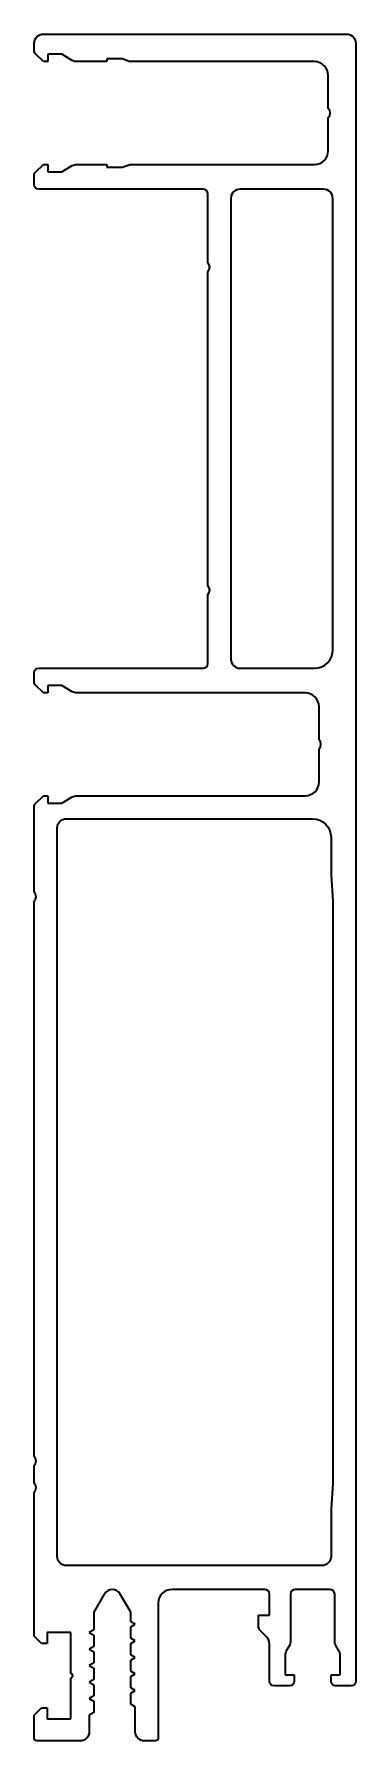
# Model space of a CAD drawing. Header units: millimetres. Extents: x 1 to 36, y 0 to 186.
import ezdxf

# ---------------------------------------------------------------- set-up
doc = ezdxf.new("R2010")
doc.units = ezdxf.units.MM
doc.layers.add('S03_AL_Kontur', color=7, linetype='Continuous', lineweight=35, true_color=0xffffff)

msp = doc.modelspace()

# ---------------------------------------------------------------- linework, layer by layer
at = {"layer": 'S03_AL_Kontur'}
for p, q in [((2.25, 186), (35.25, 186)), ((1.25, 184.21), (1.25, 185)), ((36.25, 185), (36.25, 6.5)), ((2.25, 183), (1.4, 183.85)), ((2.75, 183), (2.25, 183)), ((2.75, 183.8), (2.75, 183)), ((4.25, 183.8), (2.75, 183.8)), ((5.4, 183.13), (4.25, 183.8)), ((9.15, 183), (5.9, 183)), ((9.15, 183.3), (9.15, 183)), ((10.76, 183.3), (9.15, 183.3)), ((11.59, 183.03), (10.93, 183.27)), ((31.75, 183), (11.76, 183)), ((33.25, 177.9), (33.25, 181.5)), ((33.25, 173.3), (33.25, 176.9)), ((1.4, 170.95), (2.25, 171.8)), ((2.25, 171.8), (2.75, 171.8)), ((2.75, 171.8), (2.75, 171)), ((4.25, 171), (5.4, 171.67)), ((5.9, 171.8), (9.15, 171.8)), ((9.15, 171.8), (9.15, 171.5)), ((9.15, 171.5), (10.76, 171.5)), ((10.93, 171.53), (11.59, 171.77)), ((11.76, 171.8), (31.75, 171.8)), ((1.25, 169.6), (1.25, 170.59)), ((2.75, 171), (4.25, 171)), ((19.65, 169.1), (1.75, 169.1)), ((20.15, 161.1), (20.15, 168.6)), ((22.65, 168.1), (22.65, 117.9)), ((32.75, 169.1), (23.65, 169.1)), ((33.75, 118.9), (33.75, 168.1)), ((20.15, 125.9), (20.15, 160.1)), ((20.15, 117.4), (20.15, 124.9)), ((1.25, 115.41), (1.25, 116.4)), ((1.75, 116.9), (19.65, 116.9)), ((23.65, 116.9), (31.75, 116.9)), ((2.25, 114.2), (1.4, 115.05)), ((2.75, 114.2), (2.25, 114.2)), ((2.75, 115), (2.75, 114.2)), ((4.25, 115), (2.75, 115)), ((5.4, 114.33), (4.25, 115)), ((30.75, 114.2), (5.9, 114.2)), ((32.25, 109.1), (32.25, 112.7)), ((32.25, 104.5), (32.25, 108.1)), ((1.4, 102.15), (2.25, 103)), ((2.25, 103), (2.75, 103)), ((2.75, 103), (2.75, 102.2)), ((4.25, 102.2), (5.4, 102.87)), ((5.9, 103), (30.75, 103)), ((1.25, 92.5), (1.25, 101.79)), ((2.75, 102.2), (4.25, 102.2)), ((4.75, 100.5), (31.55, 100.5)), ((3.75, 20.1), (3.75, 99.5)), ((33.55, 98.5), (33.55, 94.36)), ((33.55, 94.36), (33.75, 91.5)), ((1.25, 31), (1.25, 91.5)), ((33.75, 91.5), (33.75, 28.1)), ((1.25, 28.1), (1.25, 30)), ((33.75, 28.1), (33.55, 25.24)), ((1.25, 11.4), (1.25, 27.1)), ((33.55, 25.24), (33.55, 20.1)), ((32.55, 19.1), (4.75, 19.1)), ((8.88, 16), (7.75, 14.04)), ((11.75, 14.04), (10.62, 16)), ((14.75, 15), (14.75, 0.3)), ((26.35, 16.5), (16.25, 16.5)), ((26.85, 13.7), (26.85, 16)), ((29.15, 16), (29.15, 10.88)), ((33.45, 16.5), (29.65, 16.5)), ((33.95, 10.9), (33.95, 16)), ((7.75, 14.04), (7.75, 12.09)), ((11.75, 12.99), (11.75, 14.04)), ((25.65, 13.7), (26.85, 13.7)), ((25.65, 12.61), (25.65, 13.7)), ((2.05, 10.6), (1.25, 11.4)), ((2.65, 11.8), (2.65, 10.6)), ((5.25, 11.8), (2.65, 11.8)), ((5.25, 7.35), (5.25, 11.8)), ((7.75, 12.09), (7.25, 11.8)), ((7.25, 11.8), (7.75, 11.51)), ((7.75, 11.51), (7.75, 10.29)), ((12.25, 12.7), (11.75, 12.99)), ((11.75, 12.41), (12.25, 12.7)), ((11.75, 11.19), (11.75, 12.41)), ((12.25, 10.9), (11.75, 11.19)), ((26.56, 11.29), (25.94, 11.91)), ((2.65, 10.6), (2.05, 10.6)), ((7.75, 10.29), (7.25, 10)), ((7.25, 10), (7.75, 9.71)), ((7.75, 9.71), (7.75, 8.49)), ((11.75, 10.61), (12.25, 10.9)), ((11.75, 9.39), (11.75, 10.61)), ((12.25, 9.1), (11.75, 9.39)), ((26.85, 6.5), (26.85, 10.59)), ((28.55, 9.3), (28.55, 7.2)), ((29.02, 10.38), (28.68, 9.8)), ((34.42, 9.82), (34.08, 10.4)), ((34.55, 7.2), (34.55, 9.32)), ((7.75, 8.49), (7.25, 8.2)), ((7.25, 8.2), (7.75, 7.91)), ((7.75, 7.91), (7.75, 6.69)), ((11.75, 8.81), (12.25, 9.1)), ((11.75, 7.59), (11.75, 8.81)), ((12.25, 7.3), (11.75, 7.59)), ((5.25, 2.4), (5.25, 6.85)), ((7.75, 6.69), (7.25, 6.4)), ((7.25, 6.4), (7.75, 6.11)), ((7.75, 6.11), (7.75, 4.89)), ((11.75, 7.01), (12.25, 7.3)), ((11.75, 5.79), (11.75, 7.01)), ((12.25, 5.5), (11.75, 5.79)), ((29.05, 6), (27.35, 6)), ((28.55, 7.2), (29.55, 7.2)), ((29.55, 7.2), (29.55, 6.5)), ((33.55, 7.2), (34.55, 7.2)), ((33.55, 6.5), (33.55, 7.2)), ((35.75, 6), (34.05, 6)), ((7.75, 4.89), (7.25, 4.6)), ((7.25, 4.6), (7.75, 4.31)), ((7.75, 4.31), (7.75, 3.09)), ((11.75, 5.21), (12.25, 5.5)), ((11.75, 3.99), (11.75, 5.21)), ((12.25, 3.7), (11.75, 3.99)), ((1.25, 2.8), (2.05, 3.6)), ((1.25, 0.3), (1.25, 2.8)), ((2.05, 3.6), (2.65, 3.6)), ((2.65, 3.6), (2.65, 2.4)), ((2.65, 2.4), (5.25, 2.4)), ((7.75, 3.09), (7.25, 2.8)), ((7.25, 2.8), (7.25, 1)), ((12.25, 1), (12.25, 3.7)), ((6.25, 0), (1.55, 0)), ((14.45, 0), (13.25, 0))]:
    msp.add_line(p, q, dxfattribs=at)
at = {"layer": 'S03_AL_Kontur', "extrusion": (0, 0, -1)}
for centre, radius, start, end in [((-2.25, 185), 1, 0, 90), ((-35.25, 185), 1, 90, 180), ((-1.75, 184.21), 0.5, 315, 0), ((-5.9, 184), 1, 270, 300), ((-11.76, 183.5), 0.5, 270, 290), ((-5.9, 170.8), 1, 60, 90), ((-11.76, 171.3), 0.5, 70, 90), ((-1.75, 170.59), 0.5, 360, 45), ((-1.75, 169.6), 0.5, 270, 0), ((-1.75, 116.4), 0.5, 0, 90), ((-1.75, 115.41), 0.5, 315, 0), ((-5.9, 115.2), 1, 270, 300), ((-5.9, 102), 1, 60, 90), ((-1.75, 101.79), 0.5, 0, 45), ((-4.75, 99.5), 1, 0, 90), ((-31.55, 98.5), 2, 90, 180), ((-4.75, 20.1), 1, 270, 360), ((-32.55, 20.1), 1, 180, 270), ((-26.65, 12.61), 1, 315, 360), ((-28.15, 10.88), 1, 180, 210), ((-34.95, 10.9), 1, 330, 360), ((-27.35, 6.5), 0.5, 270, 0), ((-29.05, 6.5), 0.5, 180, 270), ((-34.05, 6.5), 0.5, 270, 0), ((-35.75, 6.5), 0.5, 180, 270), ((-1.55, 0.3), 0.3, 270, 0), ((-6.25, 1), 1, 180, 270), ((-13.25, 1), 1, 270, 0), ((-14.45, 0.3), 0.3, 180, 270)]:
    msp.add_arc(centre, radius, start, end, dxfattribs=at)
at = {"layer": 'S03_AL_Kontur'}
for centre, radius, start, end in [((10.76, 182.8), 0.5, 70, 90), ((31.75, 181.5), 1.5, 0, 90), ((32.73, 177.4), 0.725, 316.3972, 43.6028), ((31.75, 173.3), 1.5, 270, 360), ((10.76, 172), 0.5, 270, 290), ((19.65, 168.6), 0.5, 0, 90), ((23.65, 168.1), 1, 90, 180), ((32.75, 168.1), 1, 360, 90), ((19.63, 160.6), 0.725, 316.3972, 43.6028), ((19.63, 125.4), 0.725, 316.3972, 43.6028), ((19.65, 117.4), 0.5, 270, 0), ((23.65, 117.9), 1, 180, 270), ((31.75, 118.9), 2, 270, 0), ((30.75, 112.7), 1.5, 360, 90), ((31.73, 108.6), 0.725, 316.3972, 43.6028), ((30.75, 104.5), 1.5, 270, 0), ((0.73, 92), 0.725, 316.3972, 43.6028), ((0.73, 30.5), 0.725, 316.3972, 43.6028), ((0.73, 27.6), 0.725, 316.3972, 43.6028), ((9.75, 15.5), 1, 30, 150), ((16.25, 15), 1.5, 90, 180), ((26.35, 16), 0.5, 360, 90), ((29.65, 16), 0.5, 90, 180), ((33.45, 16), 0.5, 0, 90), ((25.85, 10.59), 1, 0, 45), ((29.55, 9.3), 1, 150, 180), ((33.55, 9.32), 1, 0, 30), ((5.19, 7.1), 0.256, 282.6804, 77.3196)]:
    msp.add_arc(centre, radius, start, end, dxfattribs=at)

doc.saveas('drawing.dxf')
